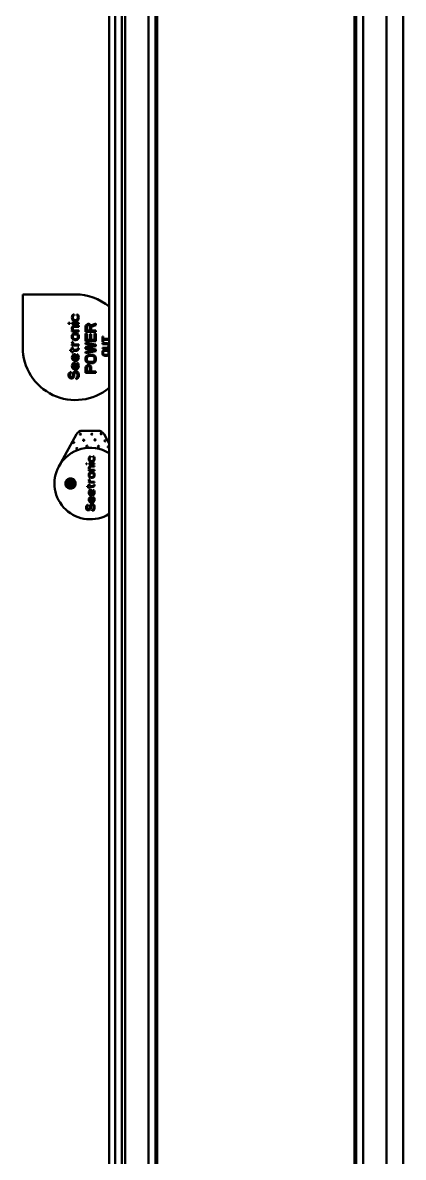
# Model space of a CAD drawing. Header units: millimetres. Extents: x 0 to 3000, y 0 to 3000.
# Drawn here: x 1480.2 to 1592, y 2334 to 2667 of the extents above; entities that cross this region are included whole.
import ezdxf

# ---------------------------------------------------------------- set-up
doc = ezdxf.new("R2010")
doc.units = ezdxf.units.MM
doc.layers.add('Visible (ANSI)', color=7, linetype='Continuous', lineweight=50)

msp = doc.modelspace()

# ---------------------------------------------------------------- linework, layer by layer
at = {"layer": 'Visible (ANSI)'}
for p, q in [((1505.5945, 2800.7206), (1505.5945, 1802.7206)), ((1507.4117, 1802.7206), (1507.4117, 2800.7206)), ((1509.362, 2800.7206), (1509.362, 1802.7206)), ((1510.3747, 2801.7206), (1510.3747, 1801.7206)), ((1517.1714, 2801.7206), (1517.1714, 1801.7206)), ((1519.2168, 1802.2206), (1519.2168, 2801.2206)), ((1519.7168, 1802.2206), (1519.7168, 2801.2206)), ((1577.7168, 2801.2206), (1577.7168, 1802.2206)), ((1578.2168, 2801.2206), (1578.2168, 1802.2206)), ((1580.2621, 1801.7206), (1580.2621, 2801.7206)), ((1587.0588, 1801.7206), (1587.0588, 2801.7206)), ((1592.0391, 2800.7206), (1592.0391, 1802.7206)), ((1480.2168, 2587.2206), (1495.7168, 2587.2206)), ((1480.2168, 2571.7206), (1480.2168, 2587.2206)), ((1494.6742, 2580.4473), (1494.738, 2580.8848)), ((1494.738, 2580.8848), (1494.8657, 2581.1348)), ((1494.8657, 2581.1348), (1495.0572, 2581.3223)), ((1495.121, 2581.0098), (1494.9934, 2580.8223)), ((1495.0572, 2581.3223), (1495.3125, 2581.3848)), ((1495.3125, 2581.0723), (1495.121, 2581.0098)), ((1495.3125, 2581.3848), (1495.3125, 2581.0723)), ((1496.0785, 2581.0723), (1496.0785, 2581.3848)), ((1496.0785, 2581.3848), (1496.3338, 2581.3223)), ((1496.27, 2581.0098), (1496.0785, 2581.0723)), ((1496.3976, 2580.8223), (1496.27, 2581.0098)), ((1496.3338, 2581.3223), (1496.5253, 2581.1348)), ((1496.5253, 2581.1348), (1496.6529, 2580.8848)), ((1496.6529, 2580.8848), (1496.7168, 2580.4473)), ((1493.7168, 2578.8848), (1494.0359, 2578.8848)), ((1493.7168, 2578.5723), (1493.7168, 2578.8848)), ((1494.0359, 2578.5723), (1493.7168, 2578.5723)), ((1494.0359, 2578.8848), (1494.0359, 2578.5723)), ((1494.738, 2580.0723), (1494.6742, 2580.4473)), ((1494.6742, 2578.8848), (1496.7168, 2578.8848)), ((1494.6742, 2578.5723), (1494.6742, 2578.8848)), ((1496.7168, 2578.5723), (1494.6742, 2578.5723)), ((1494.6742, 2577.4473), (1494.738, 2577.6348)), ((1494.8019, 2579.8848), (1494.738, 2580.0723)), ((1494.738, 2577.6348), (1494.8657, 2577.8223)), ((1494.9295, 2579.6973), (1494.8019, 2579.8848)), ((1494.8657, 2577.8223), (1494.9934, 2577.9473)), ((1494.9934, 2580.8223), (1494.9295, 2580.3848)), ((1494.9295, 2580.3848), (1494.9934, 2580.1348)), ((1495.0572, 2579.5723), (1494.9295, 2579.6973)), ((1494.9934, 2580.1348), (1495.0572, 2580.0098)), ((1494.9934, 2577.9473), (1495.1849, 2578.0098)), ((1495.0572, 2577.5723), (1494.9934, 2577.4473)), ((1495.0572, 2580.0098), (1495.2487, 2579.8223)), ((1495.3125, 2579.4473), (1495.0572, 2579.5723)), ((1495.1849, 2577.6973), (1495.0572, 2577.5723)), ((1495.1849, 2578.0098), (1495.504, 2578.0723)), ((1495.504, 2577.7598), (1495.1849, 2577.6973)), ((1495.2487, 2579.8223), (1495.3763, 2579.7598)), ((1495.6955, 2579.3848), (1495.3125, 2579.4473)), ((1495.3763, 2579.7598), (1495.6317, 2579.6973)), ((1495.504, 2578.0723), (1496.7168, 2578.0723)), ((1496.7168, 2577.7598), (1495.504, 2577.7598)), ((1495.6317, 2579.6973), (1495.8231, 2579.6973)), ((1496.0785, 2579.4473), (1495.6955, 2579.3848)), ((1495.8231, 2579.6973), (1496.1423, 2579.8223)), ((1496.3338, 2579.5723), (1496.0785, 2579.4473)), ((1496.1423, 2579.8223), (1496.3338, 2580.0098)), ((1496.3338, 2580.0098), (1496.4614, 2580.3848)), ((1496.4614, 2579.6973), (1496.3338, 2579.5723)), ((1496.4614, 2580.3848), (1496.3976, 2580.8223)), ((1496.5891, 2579.8848), (1496.4614, 2579.6973)), ((1496.6529, 2580.0723), (1496.5891, 2579.8848)), ((1496.7168, 2580.4473), (1496.6529, 2580.0723)), ((1496.7168, 2578.8848), (1496.7168, 2578.5723)), ((1496.7168, 2578.0723), (1496.7168, 2577.7598)), ((1498.7168, 2577.7831), (1498.7806, 2578.0956)), ((1498.7168, 2576.2831), (1498.7168, 2577.7831)), ((1498.7806, 2578.0956), (1498.9721, 2578.3456)), ((1498.9721, 2578.3456), (1499.2274, 2578.5331)), ((1499.0997, 2578.0331), (1499.0359, 2577.8456)), ((1499.0359, 2577.8456), (1499.0359, 2576.6581)), ((1499.2274, 2578.1581), (1499.0997, 2578.0331)), ((1499.2274, 2578.5331), (1499.4189, 2578.5956)), ((1499.4189, 2578.2206), (1499.2274, 2578.1581)), ((1499.4189, 2578.5956), (1499.6742, 2578.5956)), ((1499.6104, 2578.2206), (1499.4189, 2578.2206)), ((1499.8019, 2578.1581), (1499.6104, 2578.2206)), ((1499.6742, 2578.5956), (1499.8657, 2578.5331)), ((1499.9295, 2578.0331), (1499.8019, 2578.1581)), ((1499.8657, 2578.5331), (1500.121, 2578.3456)), ((1499.9934, 2577.8456), (1499.9295, 2578.0331)), ((1499.9934, 2576.6581), (1499.9934, 2577.8456)), ((1500.121, 2578.3456), (1500.2487, 2578.0956)), ((1500.2487, 2578.0956), (1501.7168, 2578.6581)), ((1501.7168, 2578.2206), (1500.3763, 2577.7206)), ((1500.3763, 2577.7206), (1500.3763, 2576.6581)), ((1501.7168, 2578.6581), (1501.7168, 2578.2206)), ((1494.6742, 2577.1973), (1494.6742, 2577.4473)), ((1494.738, 2576.9473), (1494.6742, 2577.1973)), ((1494.6742, 2576.3223), (1494.6742, 2576.6348)), ((1494.6742, 2576.6348), (1494.9934, 2576.6348)), ((1496.7168, 2576.3223), (1494.6742, 2576.3223)), ((1494.6742, 2575.0723), (1494.738, 2575.3223)), ((1494.6742, 2574.5723), (1494.6742, 2575.0723)), ((1494.738, 2574.3223), (1494.6742, 2574.5723)), ((1494.8657, 2576.7598), (1494.738, 2576.9473)), ((1494.738, 2575.3223), (1494.8019, 2575.4473)), ((1494.8019, 2574.1973), (1494.738, 2574.3223)), ((1494.8019, 2575.4473), (1494.9295, 2575.5723)), ((1494.9934, 2576.6348), (1494.8657, 2576.7598)), ((1494.9934, 2577.4473), (1494.9295, 2577.1973)), ((1494.9295, 2577.1973), (1494.9934, 2576.9473)), ((1494.9295, 2575.5723), (1495.121, 2575.6973)), ((1494.9934, 2575.1973), (1494.9295, 2574.9473)), ((1494.9295, 2574.9473), (1494.9295, 2574.6973)), ((1494.9295, 2574.6973), (1494.9934, 2574.4473)), ((1494.9934, 2576.9473), (1495.121, 2576.7598)), ((1495.121, 2575.3223), (1494.9934, 2575.1973)), ((1494.9934, 2574.4473), (1495.121, 2574.3223)), ((1495.121, 2576.7598), (1495.2487, 2576.6348)), ((1495.121, 2575.6973), (1495.3125, 2575.7598)), ((1495.3125, 2575.4473), (1495.121, 2575.3223)), ((1495.121, 2574.3223), (1495.3125, 2574.1973)), ((1495.2487, 2576.6348), (1496.7168, 2576.6348)), ((1495.3125, 2575.7598), (1495.5678, 2575.8223)), ((1495.5678, 2575.5098), (1495.3125, 2575.4473)), ((1495.5678, 2575.8223), (1495.8231, 2575.8223)), ((1495.8231, 2575.5098), (1495.5678, 2575.5098)), ((1495.8231, 2575.8223), (1496.27, 2575.6973)), ((1496.0785, 2575.4473), (1495.8231, 2575.5098)), ((1496.27, 2575.3223), (1496.0785, 2575.4473)), ((1496.0785, 2574.1973), (1496.27, 2574.3223)), ((1496.27, 2575.6973), (1496.4614, 2575.5723)), ((1496.3976, 2575.1973), (1496.27, 2575.3223)), ((1496.27, 2574.3223), (1496.3976, 2574.4473)), ((1496.4614, 2574.9473), (1496.3976, 2575.1973)), ((1496.3976, 2574.4473), (1496.4614, 2574.6973)), ((1496.4614, 2575.5723), (1496.5891, 2575.4473)), ((1496.4614, 2574.6973), (1496.4614, 2574.9473)), ((1496.5891, 2575.4473), (1496.6529, 2575.3223)), ((1496.6529, 2574.3223), (1496.5891, 2574.1973)), ((1496.6529, 2575.3223), (1496.7168, 2575.0723)), ((1496.7168, 2574.5723), (1496.6529, 2574.3223)), ((1496.7168, 2576.6348), (1496.7168, 2576.3223)), ((1496.7168, 2575.0723), (1496.7168, 2574.5723)), ((1501.7168, 2576.2831), (1498.7168, 2576.2831)), ((1498.7168, 2573.5331), (1498.7168, 2575.7831)), ((1498.7168, 2575.7831), (1499.0997, 2575.7831)), ((1499.0359, 2576.6581), (1499.9934, 2576.6581)), ((1499.0997, 2575.7831), (1499.0997, 2573.9081)), ((1499.9295, 2573.9081), (1499.9295, 2575.5331)), ((1499.9295, 2575.5331), (1500.3125, 2575.5331)), ((1500.3125, 2575.5331), (1500.3125, 2573.9081)), ((1500.3763, 2576.6581), (1501.7168, 2576.6581)), ((1501.3338, 2573.9081), (1501.3338, 2575.7831)), ((1501.3338, 2575.7831), (1501.7168, 2575.7831)), ((1501.7168, 2576.6581), (1501.7168, 2576.2831)), ((1501.7168, 2575.7831), (1501.7168, 2573.5331)), ((1503.6268, 2573.2264), (1503.6268, 2574.881)), ((1503.6268, 2574.881), (1503.8491, 2574.881)), ((1503.8491, 2574.881), (1503.8491, 2574.1843)), ((1494.1636, 2570.6973), (1494.1636, 2571.0098)), ((1494.1636, 2571.0098), (1494.6742, 2571.0098)), ((1494.738, 2573.0098), (1494.6742, 2573.3223)), ((1494.6742, 2573.3223), (1494.9934, 2573.3223)), ((1494.6742, 2572.1973), (1494.6742, 2572.5098)), ((1494.6742, 2572.5098), (1495.0572, 2572.5098)), ((1496.7168, 2572.1973), (1494.6742, 2572.1973)), ((1494.6742, 2571.0098), (1494.6742, 2571.6973)), ((1494.6742, 2571.6973), (1494.9295, 2571.6973)), ((1494.8019, 2572.8223), (1494.738, 2573.0098)), ((1494.9295, 2574.0723), (1494.8019, 2574.1973)), ((1494.9295, 2572.6348), (1494.8019, 2572.8223)), ((1495.121, 2573.9473), (1494.9295, 2574.0723)), ((1495.0572, 2572.5098), (1494.9295, 2572.6348)), ((1494.9295, 2571.6973), (1494.9295, 2571.0098)), ((1494.9295, 2571.0098), (1496.0785, 2571.0098)), ((1494.9934, 2573.3223), (1495.0572, 2572.9473)), ((1495.0572, 2572.9473), (1495.1849, 2572.6973)), ((1495.3125, 2573.8848), (1495.121, 2573.9473)), ((1495.1849, 2572.6973), (1495.4402, 2572.5098)), ((1495.3125, 2574.1973), (1495.5678, 2574.1348)), ((1495.5678, 2573.8223), (1495.3125, 2573.8848)), ((1495.4402, 2572.5098), (1496.7168, 2572.5098)), ((1495.5678, 2574.1348), (1495.8231, 2574.1348)), ((1495.8231, 2573.8223), (1495.5678, 2573.8223)), ((1495.8231, 2574.1348), (1496.0785, 2574.1973)), ((1496.27, 2573.9473), (1495.8231, 2573.8223)), ((1496.0785, 2571.0098), (1496.27, 2571.0723)), ((1496.4614, 2574.0723), (1496.27, 2573.9473)), ((1496.27, 2571.0723), (1496.3976, 2571.2598)), ((1496.3976, 2571.2598), (1496.4614, 2571.5723)), ((1496.5891, 2574.1973), (1496.4614, 2574.0723)), ((1496.4614, 2571.5723), (1496.7168, 2571.5723)), ((1496.5891, 2571.0098), (1496.4614, 2570.8223)), ((1496.6529, 2571.1973), (1496.5891, 2571.0098)), ((1496.7168, 2571.5723), (1496.6529, 2571.1973)), ((1496.7168, 2572.5098), (1496.7168, 2572.1973)), ((1501.7168, 2573.5331), (1498.7168, 2573.5331)), ((1498.7168, 2572.6581), (1498.7168, 2573.0331)), ((1498.7168, 2573.0331), (1501.7168, 2572.5331)), ((1501.0146, 2572.2831), (1498.7168, 2572.6581)), ((1498.7168, 2571.7831), (1501.0146, 2572.2831)), ((1498.7168, 2571.2831), (1498.7168, 2571.7831)), ((1501.0146, 2570.7831), (1498.7168, 2571.2831)), ((1499.0997, 2573.9081), (1499.9295, 2573.9081)), ((1501.7168, 2572.0331), (1499.2912, 2571.5331)), ((1499.2912, 2571.5331), (1501.7168, 2571.0331)), ((1500.3125, 2573.9081), (1501.3338, 2573.9081)), ((1501.7168, 2572.5331), (1501.7168, 2572.0331)), ((1501.7168, 2571.0331), (1501.7168, 2570.5331)), ((1503.8491, 2573.2264), (1503.6268, 2573.2264)), ((1503.6268, 2572.8781), (1505.0053, 2572.8781)), ((1503.6268, 2572.6168), (1503.6268, 2572.8781)), ((1505.0053, 2572.6168), (1503.6268, 2572.6168)), ((1503.6268, 2571.3106), (1503.6268, 2571.5718)), ((1503.6268, 2571.5718), (1505.0053, 2571.5718)), ((1505.0053, 2571.3106), (1503.6268, 2571.3106)), ((1503.8491, 2574.1843), (1505.5945, 2574.1843)), ((1505.5945, 2573.9231), (1503.8491, 2573.9231)), ((1503.8491, 2573.9231), (1503.8491, 2573.2264)), ((1503.938, 2570.8316), (1504.1159, 2570.9187)), ((1504.1159, 2570.9187), (1504.3383, 2570.9622)), ((1504.3383, 2570.9622), (1505.0053, 2570.9622)), ((1505.0053, 2572.8781), (1505.2276, 2572.8345)), ((1505.1831, 2572.5733), (1505.0053, 2572.6168)), ((1505.0053, 2571.5718), (1505.1831, 2571.6153)), ((1505.2276, 2571.3541), (1505.0053, 2571.3106)), ((1505.0053, 2570.9622), (1505.2276, 2570.9187)), ((1505.3166, 2572.4862), (1505.1831, 2572.5733)), ((1505.1831, 2571.6153), (1505.3166, 2571.7024)), ((1505.2276, 2572.8345), (1505.4055, 2572.7474)), ((1505.4055, 2571.4412), (1505.2276, 2571.3541)), ((1505.2276, 2570.9187), (1505.4055, 2570.8316)), ((1505.4055, 2572.3556), (1505.3166, 2572.4862)), ((1505.3166, 2571.7024), (1505.4055, 2571.8331)), ((1505.4055, 2572.7474), (1505.5834, 2572.5733)), ((1505.45, 2572.1814), (1505.4055, 2572.3556)), ((1505.4055, 2571.8331), (1505.45, 2572.0072)), ((1505.5834, 2571.6153), (1505.4055, 2571.4412)), ((1505.45, 2572.0072), (1505.45, 2572.1814)), ((1505.5834, 2572.5733), (1505.5945, 2572.5515)), ((1505.5945, 2571.6371), (1505.5834, 2571.6153)), ((1494.6742, 2570.6973), (1494.1636, 2570.6973)), ((1494.6742, 2570.1973), (1494.6742, 2570.6973)), ((1494.9295, 2570.1973), (1494.6742, 2570.1973)), ((1494.6742, 2568.7598), (1494.738, 2569.1348)), ((1494.738, 2568.3848), (1494.6742, 2568.7598)), ((1494.738, 2569.1348), (1494.9295, 2569.4473)), ((1494.8019, 2568.1973), (1494.738, 2568.3848)), ((1494.9295, 2568.0098), (1494.8019, 2568.1973)), ((1496.2061, 2570.6973), (1494.9295, 2570.6973)), ((1494.9295, 2570.6973), (1494.9295, 2570.1973)), ((1494.9295, 2569.4473), (1495.1849, 2569.6348)), ((1494.9934, 2569.0723), (1494.9295, 2568.6973)), ((1494.9295, 2568.6973), (1494.9934, 2568.4473)), ((1495.0572, 2567.8848), (1494.9295, 2568.0098)), ((1495.121, 2569.2598), (1494.9934, 2569.0723)), ((1494.9934, 2568.4473), (1495.0572, 2568.3223)), ((1495.0572, 2568.3223), (1495.2487, 2568.1348)), ((1495.3125, 2567.7598), (1495.0572, 2567.8848)), ((1495.3125, 2569.3848), (1495.121, 2569.2598)), ((1495.1849, 2569.6348), (1495.4402, 2569.6973)), ((1495.2487, 2568.1348), (1495.3763, 2568.0723)), ((1495.4402, 2569.3848), (1495.3125, 2569.3848)), ((1495.6955, 2567.6973), (1495.3125, 2567.7598)), ((1495.3763, 2568.0723), (1495.4402, 2568.0723)), ((1495.4402, 2569.6973), (1495.6955, 2569.6973)), ((1495.4402, 2568.0723), (1495.4402, 2569.3848)), ((1495.6955, 2569.6973), (1495.6955, 2568.0098)), ((1495.6955, 2568.0098), (1495.8231, 2568.0098)), ((1496.0785, 2567.7598), (1495.6955, 2567.6973)), ((1495.8231, 2568.0098), (1496.0146, 2568.0723)), ((1496.0146, 2568.0723), (1496.1423, 2568.1348)), ((1496.0785, 2569.3848), (1496.0785, 2569.6973)), ((1496.0785, 2569.6973), (1496.3338, 2569.6348)), ((1496.27, 2569.3223), (1496.0785, 2569.3848)), ((1496.3338, 2567.8848), (1496.0785, 2567.7598)), ((1496.1423, 2568.1348), (1496.3338, 2568.3223)), ((1496.4614, 2570.8223), (1496.2061, 2570.6973)), ((1496.3976, 2569.1348), (1496.27, 2569.3223)), ((1496.3338, 2569.6348), (1496.5253, 2569.4473)), ((1496.3338, 2568.3223), (1496.3976, 2568.4473)), ((1496.4614, 2568.0098), (1496.3338, 2567.8848)), ((1496.4614, 2568.6973), (1496.3976, 2569.1348)), ((1496.3976, 2568.4473), (1496.4614, 2568.6973)), ((1496.5891, 2568.1973), (1496.4614, 2568.0098)), ((1496.5253, 2569.4473), (1496.6529, 2569.1973)), ((1496.6529, 2568.3848), (1496.5891, 2568.1973)), ((1496.6529, 2569.1973), (1496.7168, 2568.7598)), ((1496.7168, 2568.7598), (1496.6529, 2568.3848)), ((1498.7168, 2570.4081), (1501.0146, 2570.7831)), ((1501.7168, 2570.5331), (1498.7168, 2570.0331)), ((1498.7168, 2570.0331), (1498.7168, 2570.4081)), ((1498.7168, 2568.5331), (1498.7806, 2568.8456)), ((1498.7168, 2568.0331), (1498.7168, 2568.5331)), ((1498.7806, 2567.7206), (1498.7168, 2568.0331)), ((1498.7806, 2568.8456), (1498.9083, 2569.0956)), ((1498.9083, 2567.4706), (1498.7806, 2567.7206)), ((1498.9083, 2569.0956), (1499.1636, 2569.3456)), ((1499.1636, 2568.7831), (1499.0997, 2568.5331)), ((1499.0997, 2568.5331), (1499.0997, 2568.0331)), ((1499.0997, 2568.0331), (1499.1636, 2567.7831)), ((1499.1636, 2569.3456), (1499.4189, 2569.4706)), ((1499.2912, 2568.9706), (1499.1636, 2568.7831)), ((1499.1636, 2567.7831), (1499.2912, 2567.5956)), ((1499.4827, 2569.0956), (1499.2912, 2568.9706)), ((1499.2912, 2567.5956), (1499.4827, 2567.4706)), ((1499.4189, 2569.4706), (1499.738, 2569.5331)), ((1499.738, 2569.1581), (1499.4827, 2569.0956)), ((1499.738, 2569.5331), (1500.6955, 2569.5331)), ((1500.6955, 2569.1581), (1499.738, 2569.1581)), ((1500.6955, 2569.5331), (1501.0146, 2569.4706)), ((1500.9508, 2569.0956), (1500.6955, 2569.1581)), ((1501.1423, 2568.9706), (1500.9508, 2569.0956)), ((1500.9508, 2567.4706), (1501.1423, 2567.5956)), ((1501.0146, 2569.4706), (1501.27, 2569.3456)), ((1501.27, 2568.7831), (1501.1423, 2568.9706)), ((1501.1423, 2567.5956), (1501.27, 2567.7831)), ((1501.27, 2569.3456), (1501.5253, 2569.0956)), ((1501.3338, 2568.5331), (1501.27, 2568.7831)), ((1501.27, 2567.7831), (1501.3338, 2568.0331)), ((1501.3338, 2568.0331), (1501.3338, 2568.5331)), ((1501.5253, 2569.0956), (1501.6529, 2568.8456)), ((1501.6529, 2567.7206), (1501.5253, 2567.4706)), ((1501.6529, 2568.8456), (1501.7168, 2568.5331)), ((1501.7168, 2568.0331), (1501.6529, 2567.7206)), ((1501.7168, 2568.5331), (1501.7168, 2568.0331)), ((1503.6268, 2570.2656), (1503.6712, 2570.4833)), ((1503.6268, 2569.9172), (1503.6268, 2570.2656)), ((1503.6712, 2569.6995), (1503.6268, 2569.9172)), ((1503.6712, 2570.4833), (1503.7602, 2570.6574)), ((1503.7602, 2569.5253), (1503.6712, 2569.6995)), ((1503.7602, 2570.6574), (1503.938, 2570.8316)), ((1503.938, 2569.3512), (1503.7602, 2569.5253)), ((1503.938, 2570.4397), (1503.8936, 2570.2656)), ((1503.8936, 2570.2656), (1503.8936, 2569.9172)), ((1503.8936, 2569.9172), (1503.938, 2569.7431)), ((1504.027, 2570.5703), (1503.938, 2570.4397)), ((1503.938, 2569.7431), (1504.027, 2569.6124)), ((1504.1159, 2569.2641), (1503.938, 2569.3512)), ((1504.1604, 2570.6574), (1504.027, 2570.5703)), ((1504.027, 2569.6124), (1504.1604, 2569.5253)), ((1504.3383, 2569.2206), (1504.1159, 2569.2641)), ((1504.3383, 2570.701), (1504.1604, 2570.6574)), ((1504.1604, 2569.5253), (1504.3383, 2569.4818)), ((1505.0053, 2570.701), (1504.3383, 2570.701)), ((1504.3383, 2569.4818), (1505.0053, 2569.4818)), ((1505.0053, 2569.2206), (1504.3383, 2569.2206)), ((1505.1831, 2570.6574), (1505.0053, 2570.701)), ((1505.0053, 2569.4818), (1505.1831, 2569.5253)), ((1505.2276, 2569.2641), (1505.0053, 2569.2206)), ((1505.3166, 2570.5703), (1505.1831, 2570.6574)), ((1505.1831, 2569.5253), (1505.3166, 2569.6124)), ((1505.4055, 2569.3512), (1505.2276, 2569.2641)), ((1505.4055, 2570.4397), (1505.3166, 2570.5703)), ((1505.3166, 2569.6124), (1505.4055, 2569.7431)), ((1505.4055, 2570.8316), (1505.5834, 2570.6574)), ((1505.45, 2570.2656), (1505.4055, 2570.4397)), ((1505.4055, 2569.7431), (1505.45, 2569.9172)), ((1505.5834, 2569.5253), (1505.4055, 2569.3512)), ((1505.45, 2569.9172), (1505.45, 2570.2656)), ((1505.5834, 2570.6574), (1505.5945, 2570.6357)), ((1505.5945, 2569.5471), (1505.5834, 2569.5253)), ((1493.7806, 2564.0098), (1493.9721, 2564.2598)), ((1493.9721, 2564.2598), (1494.2274, 2564.4473)), ((1494.2274, 2564.4473), (1494.4189, 2564.5098)), ((1494.4189, 2564.5098), (1494.4189, 2564.1348)), ((1494.6742, 2566.2598), (1494.738, 2566.6348)), ((1494.738, 2565.8848), (1494.6742, 2566.2598)), ((1494.738, 2566.6348), (1494.9295, 2566.9473)), ((1494.8019, 2565.6973), (1494.738, 2565.8848)), ((1494.9295, 2565.5098), (1494.8019, 2565.6973)), ((1494.9295, 2566.9473), (1495.1849, 2567.1348)), ((1494.9934, 2566.5723), (1494.9295, 2566.1973)), ((1494.9295, 2566.1973), (1494.9934, 2565.9473)), ((1495.0572, 2565.3848), (1494.9295, 2565.5098)), ((1495.121, 2566.7598), (1494.9934, 2566.5723)), ((1494.9934, 2565.9473), (1495.0572, 2565.8223)), ((1495.0572, 2565.8223), (1495.2487, 2565.6348)), ((1495.3125, 2565.2598), (1495.0572, 2565.3848)), ((1495.0572, 2564.0723), (1495.1849, 2564.3223)), ((1495.3125, 2566.8848), (1495.121, 2566.7598)), ((1495.1849, 2567.1348), (1495.4402, 2567.1973)), ((1495.1849, 2564.3223), (1495.4402, 2564.5723)), ((1495.2487, 2565.6348), (1495.3763, 2565.5723)), ((1495.4402, 2566.8848), (1495.3125, 2566.8848)), ((1495.6955, 2565.1973), (1495.3125, 2565.2598)), ((1495.3763, 2565.5723), (1495.4402, 2565.5723)), ((1495.4402, 2567.1973), (1495.6955, 2567.1973)), ((1495.4402, 2565.5723), (1495.4402, 2566.8848)), ((1495.4402, 2564.5723), (1495.6955, 2564.6973)), ((1495.7593, 2564.3223), (1495.5678, 2564.1973)), ((1495.6955, 2567.1973), (1495.6955, 2565.5098)), ((1495.6955, 2565.5098), (1495.8231, 2565.5098)), ((1496.0785, 2565.2598), (1495.6955, 2565.1973)), ((1495.6955, 2564.6973), (1496.0146, 2564.6973)), ((1495.9508, 2564.3223), (1495.7593, 2564.3223)), ((1495.8231, 2565.5098), (1496.0146, 2565.5723)), ((1496.1423, 2564.1973), (1495.9508, 2564.3223)), ((1496.0146, 2565.5723), (1496.1423, 2565.6348)), ((1496.0146, 2564.6973), (1496.27, 2564.5723)), ((1496.0785, 2566.8848), (1496.0785, 2567.1973)), ((1496.0785, 2567.1973), (1496.3338, 2567.1348)), ((1496.27, 2566.8223), (1496.0785, 2566.8848)), ((1496.3338, 2565.3848), (1496.0785, 2565.2598)), ((1496.1423, 2565.6348), (1496.3338, 2565.8223)), ((1496.3976, 2566.6348), (1496.27, 2566.8223)), ((1496.27, 2564.5723), (1496.5253, 2564.3223)), ((1496.3338, 2567.1348), (1496.5253, 2566.9473)), ((1496.3338, 2565.8223), (1496.3976, 2565.9473)), ((1496.4614, 2565.5098), (1496.3338, 2565.3848)), ((1496.4614, 2566.1973), (1496.3976, 2566.6348)), ((1496.3976, 2565.9473), (1496.4614, 2566.1973)), ((1496.5891, 2565.6973), (1496.4614, 2565.5098)), ((1496.5253, 2566.9473), (1496.6529, 2566.6973)), ((1496.5253, 2564.3223), (1496.6529, 2564.0723)), ((1496.6529, 2565.8848), (1496.5891, 2565.6973)), ((1496.6529, 2566.6973), (1496.7168, 2566.2598)), ((1496.7168, 2566.2598), (1496.6529, 2565.8848)), ((1498.7168, 2565.7206), (1498.7806, 2566.0331)), ((1498.7168, 2564.2206), (1498.7168, 2565.7206)), ((1498.7806, 2566.0331), (1498.9721, 2566.2831)), ((1499.1636, 2567.2206), (1498.9083, 2567.4706)), ((1498.9721, 2566.2831), (1499.2274, 2566.4706)), ((1499.0997, 2565.9706), (1499.0359, 2565.7831)), ((1499.0359, 2565.7831), (1499.0359, 2564.5956)), ((1499.0359, 2564.5956), (1499.9934, 2564.5956)), ((1499.2274, 2566.0956), (1499.0997, 2565.9706)), ((1499.4189, 2567.0956), (1499.1636, 2567.2206)), ((1499.2274, 2566.4706), (1499.4189, 2566.5331)), ((1499.4189, 2566.1581), (1499.2274, 2566.0956)), ((1499.738, 2567.0331), (1499.4189, 2567.0956)), ((1499.4189, 2566.5331), (1499.6742, 2566.5331)), ((1499.6104, 2566.1581), (1499.4189, 2566.1581)), ((1499.4827, 2567.4706), (1499.738, 2567.4081)), ((1499.8019, 2566.0956), (1499.6104, 2566.1581)), ((1499.6742, 2566.5331), (1499.8657, 2566.4706)), ((1499.738, 2567.4081), (1500.6955, 2567.4081)), ((1500.6955, 2567.0331), (1499.738, 2567.0331)), ((1499.9295, 2565.9706), (1499.8019, 2566.0956)), ((1499.8657, 2566.4706), (1500.121, 2566.2831)), ((1499.9934, 2565.7831), (1499.9295, 2565.9706)), ((1499.9934, 2564.5956), (1499.9934, 2565.7831)), ((1500.121, 2566.2831), (1500.3125, 2566.0331)), ((1500.3125, 2566.0331), (1500.3763, 2565.7206)), ((1500.3763, 2565.7206), (1500.3763, 2564.5956)), ((1500.3763, 2564.5956), (1501.7168, 2564.5956)), ((1500.6955, 2567.4081), (1500.9508, 2567.4706)), ((1501.0146, 2567.0956), (1500.6955, 2567.0331)), ((1501.27, 2567.2206), (1501.0146, 2567.0956)), ((1501.5253, 2567.4706), (1501.27, 2567.2206)), ((1501.7168, 2564.5956), (1501.7168, 2564.2206)), ((1493.7168, 2563.6973), (1493.7806, 2564.0098)), ((1493.7168, 2563.3848), (1493.7168, 2563.6973)), ((1493.7806, 2563.1348), (1493.7168, 2563.3848)), ((1493.9083, 2562.8848), (1493.7806, 2563.1348)), ((1494.1636, 2562.6348), (1493.9083, 2562.8848)), ((1494.1636, 2563.9473), (1494.0997, 2563.7598)), ((1494.0997, 2563.7598), (1494.0997, 2563.3848)), ((1494.0997, 2563.3848), (1494.1636, 2563.1973)), ((1494.2912, 2564.0723), (1494.1636, 2563.9473)), ((1494.1636, 2563.1973), (1494.2912, 2563.0098)), ((1494.4189, 2562.5723), (1494.1636, 2562.6348)), ((1494.4189, 2564.1348), (1494.2912, 2564.0723)), ((1494.2912, 2563.0098), (1494.4827, 2562.9473)), ((1494.6742, 2562.5723), (1494.4189, 2562.5723)), ((1494.4827, 2562.9473), (1494.6104, 2562.9473)), ((1494.6104, 2562.9473), (1494.8019, 2563.0098)), ((1494.9295, 2562.6348), (1494.6742, 2562.5723)), ((1494.8019, 2563.0098), (1494.9295, 2563.1973)), ((1494.9295, 2563.1973), (1494.9934, 2563.3848)), ((1495.1849, 2562.8848), (1494.9295, 2562.6348)), ((1494.9934, 2563.7598), (1495.0572, 2564.0723)), ((1494.9934, 2563.3848), (1494.9934, 2563.7598)), ((1495.3125, 2563.1348), (1495.1849, 2562.8848)), ((1495.3763, 2563.3848), (1495.3125, 2563.1348)), ((1495.4402, 2564.0098), (1495.3763, 2563.7598)), ((1495.3763, 2563.7598), (1495.3763, 2563.3848)), ((1495.5678, 2564.1973), (1495.4402, 2564.0098)), ((1495.887, 2562.7598), (1496.0785, 2562.8223)), ((1495.887, 2562.3848), (1495.887, 2562.7598)), ((1496.1423, 2562.4473), (1495.887, 2562.3848)), ((1496.0785, 2562.8223), (1496.27, 2563.0098)), ((1496.27, 2564.0098), (1496.1423, 2564.1973)), ((1496.4614, 2562.6348), (1496.1423, 2562.4473)), ((1496.3338, 2563.7598), (1496.27, 2564.0098)), ((1496.27, 2563.0098), (1496.3338, 2563.2598)), ((1496.3338, 2563.2598), (1496.3338, 2563.7598)), ((1496.6529, 2562.9473), (1496.4614, 2562.6348)), ((1496.6529, 2564.0723), (1496.7168, 2563.7598)), ((1496.7168, 2563.2598), (1496.6529, 2562.9473)), ((1496.7168, 2563.7598), (1496.7168, 2563.2598)), ((1501.7168, 2564.2206), (1498.7168, 2564.2206)), ((1490.8474, 2536.7545), (1495.9933, 2546.179)), ((1497.7487, 2547.2206), (1502.3753, 2547.2206)), ((1504.1307, 2546.179), (1505.5945, 2543.4982)), ((1498.8308, 2537.6239), (1499.1, 2537.6239)), ((1498.8308, 2537.3603), (1498.8308, 2537.6239)), ((1499.1, 2537.6239), (1499.1, 2537.3603)), ((1499.6383, 2538.9416), (1499.6921, 2539.3106)), ((1499.6921, 2538.6253), (1499.6383, 2538.9416)), ((1499.6383, 2537.6239), (1501.3608, 2537.6239)), ((1499.6383, 2537.3603), (1499.6383, 2537.6239)), ((1499.6921, 2539.3106), (1499.7998, 2539.5214)), ((1499.7459, 2538.4672), (1499.6921, 2538.6253)), ((1499.8536, 2538.3091), (1499.7459, 2538.4672)), ((1499.9612, 2539.6795), (1499.7998, 2539.5214)), ((1499.9074, 2539.2578), (1499.8536, 2538.8889)), ((1499.8536, 2538.8889), (1499.9074, 2538.6781)), ((1499.9612, 2538.2037), (1499.8536, 2538.3091)), ((1500.0151, 2539.416), (1499.9074, 2539.2578)), ((1499.9074, 2538.6781), (1499.9612, 2538.5726)), ((1499.9612, 2539.6795), (1500.1766, 2539.7322)), ((1500.1227, 2538.4145), (1499.9612, 2538.5726)), ((1500.1766, 2538.0983), (1499.9612, 2538.2037)), ((1500.1766, 2539.4687), (1500.0151, 2539.416)), ((1500.1227, 2538.4145), (1500.2304, 2538.3618)), ((1500.1766, 2539.7322), (1500.1766, 2539.4687)), ((1500.4995, 2538.0456), (1500.1766, 2538.0983)), ((1500.2304, 2538.3618), (1500.4457, 2538.3091)), ((1500.4457, 2538.3091), (1500.6072, 2538.3091)), ((1500.8225, 2538.0983), (1500.4995, 2538.0456)), ((1500.6072, 2538.3091), (1500.8764, 2538.4145)), ((1500.8225, 2539.4687), (1500.8225, 2539.7322)), ((1500.8225, 2539.7322), (1501.0378, 2539.6795)), ((1500.984, 2539.416), (1500.8225, 2539.4687)), ((1501.0378, 2538.2037), (1500.8225, 2538.0983)), ((1500.8764, 2538.4145), (1501.0378, 2538.5726)), ((1501.0917, 2539.2578), (1500.984, 2539.416)), ((1501.1993, 2539.5214), (1501.0378, 2539.6795)), ((1501.0378, 2538.5726), (1501.1455, 2538.8889)), ((1501.1455, 2538.3091), (1501.0378, 2538.2037)), ((1501.1455, 2538.8889), (1501.0917, 2539.2578)), ((1501.2532, 2538.4672), (1501.1455, 2538.3091)), ((1501.1993, 2539.5214), (1501.307, 2539.3106)), ((1501.307, 2538.6253), (1501.2532, 2538.4672)), ((1501.307, 2539.3106), (1501.3608, 2538.9416)), ((1501.3608, 2538.9416), (1501.307, 2538.6253)), ((1501.3608, 2537.6239), (1501.3608, 2537.3603)), ((1499.1, 2537.3603), (1498.8308, 2537.3603)), ((1501.3608, 2537.3603), (1499.6383, 2537.3603)), ((1499.6383, 2536.4116), (1499.6921, 2536.5697)), ((1499.6383, 2536.2008), (1499.6383, 2536.4116)), ((1499.6921, 2535.9899), (1499.6383, 2536.2008)), ((1499.6383, 2535.4628), (1499.6383, 2535.7264)), ((1499.6383, 2535.7264), (1499.9074, 2535.7264)), ((1501.3608, 2535.4628), (1499.6383, 2535.4628)), ((1499.6383, 2534.4087), (1499.6921, 2534.6195)), ((1499.6383, 2533.987), (1499.6383, 2534.4087)), ((1499.6921, 2536.5697), (1499.7998, 2536.7278)), ((1499.7998, 2535.8318), (1499.6921, 2535.9899)), ((1499.6921, 2534.6195), (1499.7459, 2534.7249)), ((1499.7459, 2534.7249), (1499.8536, 2534.8303)), ((1499.7998, 2536.7278), (1499.9074, 2536.8333)), ((1499.9074, 2535.7264), (1499.7998, 2535.8318)), ((1499.9074, 2536.4116), (1499.8536, 2536.2008)), ((1499.8536, 2536.2008), (1499.9074, 2535.9899)), ((1499.8536, 2534.8303), (1500.0151, 2534.9358)), ((1499.9074, 2534.5141), (1499.8536, 2534.3033)), ((1499.8536, 2534.3033), (1499.8536, 2534.0924)), ((1499.9074, 2536.8333), (1500.0689, 2536.886)), ((1499.9612, 2536.517), (1499.9074, 2536.4116)), ((1499.9074, 2535.9899), (1500.0151, 2535.8318)), ((1500.0151, 2534.6195), (1499.9074, 2534.5141)), ((1500.0689, 2536.6224), (1499.9612, 2536.517)), ((1500.0151, 2535.8318), (1500.1227, 2535.7264)), ((1500.0151, 2534.9358), (1500.1766, 2534.9885)), ((1500.1766, 2534.7249), (1500.0151, 2534.6195)), ((1500.0689, 2536.886), (1500.3381, 2536.9387)), ((1500.3381, 2536.6751), (1500.0689, 2536.6224)), ((1500.1227, 2535.7264), (1501.3608, 2535.7264)), ((1500.1766, 2534.9885), (1500.3919, 2535.0412)), ((1500.3919, 2534.7776), (1500.1766, 2534.7249)), ((1500.3381, 2536.9387), (1501.3608, 2536.9387)), ((1501.3608, 2536.6751), (1500.3381, 2536.6751)), ((1500.3919, 2535.0412), (1500.6072, 2535.0412)), ((1500.6072, 2534.7776), (1500.3919, 2534.7776)), ((1500.6072, 2535.0412), (1500.984, 2534.9358)), ((1500.8225, 2534.7249), (1500.6072, 2534.7776)), ((1500.984, 2534.6195), (1500.8225, 2534.7249)), ((1500.984, 2534.9358), (1501.1455, 2534.8303)), ((1501.0917, 2534.5141), (1500.984, 2534.6195)), ((1501.1455, 2534.3033), (1501.0917, 2534.5141)), ((1501.1455, 2534.8303), (1501.2532, 2534.7249)), ((1501.1455, 2534.0924), (1501.1455, 2534.3033)), ((1501.2532, 2534.7249), (1501.307, 2534.6195)), ((1501.307, 2534.6195), (1501.3608, 2534.4087)), ((1501.3608, 2536.9387), (1501.3608, 2536.6751)), ((1501.3608, 2535.7264), (1501.3608, 2535.4628)), ((1501.3608, 2534.4087), (1501.3608, 2533.987)), ((1493.6425, 2531.2706), (1493.6425, 2532.7419)), ((1493.9425, 2532.8743), (1493.9425, 2531.2706)), ((1494.1225, 2531.2706), (1493.9425, 2531.2706)), ((1494.1225, 2531.2706), (1494.1225, 2532.1706)), ((1494.4225, 2532.1706), (1494.6025, 2532.1706)), ((1494.4225, 2532.1706), (1494.4225, 2531.2706)), ((1494.6025, 2530.5668), (1494.6025, 2532.1706)), ((1494.9025, 2532.1706), (1494.9025, 2530.6992)), ((1499.2076, 2530.7191), (1499.2076, 2530.9826)), ((1499.2076, 2530.9826), (1499.6383, 2530.9826)), ((1499.6921, 2533.7762), (1499.6383, 2533.987)), ((1499.6921, 2532.6693), (1499.6383, 2532.9328)), ((1499.6383, 2532.9328), (1499.9074, 2532.9328)), ((1499.6383, 2531.9841), (1499.6383, 2532.2476)), ((1499.6383, 2532.2476), (1499.9612, 2532.2476)), ((1501.3608, 2531.9841), (1499.6383, 2531.9841)), ((1499.6383, 2530.9826), (1499.6383, 2531.5624)), ((1499.6383, 2531.5624), (1499.8536, 2531.5624)), ((1499.7459, 2533.6708), (1499.6921, 2533.7762)), ((1499.7459, 2532.5112), (1499.6921, 2532.6693)), ((1499.8536, 2533.5653), (1499.7459, 2533.6708)), ((1499.8536, 2532.3531), (1499.7459, 2532.5112)), ((1499.8536, 2534.0924), (1499.9074, 2533.8816)), ((1500.0151, 2533.4599), (1499.8536, 2533.5653)), ((1499.9612, 2532.2476), (1499.8536, 2532.3531)), ((1499.8536, 2531.5624), (1499.8536, 2530.9826)), ((1499.8536, 2530.9826), (1500.8225, 2530.9826)), ((1499.9074, 2533.8816), (1500.0151, 2533.7762)), ((1499.9074, 2532.9328), (1499.9612, 2532.6166)), ((1499.9612, 2532.6166), (1500.0689, 2532.4058)), ((1500.0151, 2533.7762), (1500.1766, 2533.6708)), ((1500.1766, 2533.4072), (1500.0151, 2533.4599)), ((1500.0689, 2532.4058), (1500.2842, 2532.2476)), ((1500.1766, 2533.6708), (1500.3919, 2533.6181)), ((1500.3919, 2533.3545), (1500.1766, 2533.4072)), ((1500.2842, 2532.2476), (1501.3608, 2532.2476)), ((1500.3919, 2533.6181), (1500.6072, 2533.6181)), ((1500.6072, 2533.3545), (1500.3919, 2533.3545)), ((1500.6072, 2533.6181), (1500.8225, 2533.6708)), ((1500.984, 2533.4599), (1500.6072, 2533.3545)), ((1500.8225, 2533.6708), (1500.984, 2533.7762)), ((1500.8225, 2530.9826), (1500.984, 2531.0353)), ((1500.984, 2533.7762), (1501.0917, 2533.8816)), ((1501.1455, 2533.5653), (1500.984, 2533.4599)), ((1500.984, 2531.0353), (1501.0917, 2531.1935)), ((1501.0917, 2533.8816), (1501.1455, 2534.0924)), ((1501.0917, 2531.1935), (1501.1455, 2531.457)), ((1501.2532, 2533.6708), (1501.1455, 2533.5653)), ((1501.1455, 2531.457), (1501.3608, 2531.457)), ((1501.2532, 2530.9826), (1501.1455, 2530.8245)), ((1501.307, 2533.7762), (1501.2532, 2533.6708)), ((1501.307, 2531.1408), (1501.2532, 2530.9826)), ((1501.3608, 2533.987), (1501.307, 2533.7762)), ((1501.3608, 2531.457), (1501.307, 2531.1408)), ((1501.3608, 2532.2476), (1501.3608, 2531.9841)), ((1499.6383, 2530.7191), (1499.2076, 2530.7191)), ((1499.6383, 2530.2974), (1499.6383, 2530.7191)), ((1499.8536, 2530.2974), (1499.6383, 2530.2974)), ((1499.6383, 2529.0851), (1499.6921, 2529.4014)), ((1499.6921, 2528.7689), (1499.6383, 2529.0851)), ((1499.6921, 2529.4014), (1499.8536, 2529.6649)), ((1499.7459, 2528.6108), (1499.6921, 2528.7689)), ((1499.8536, 2528.4526), (1499.7459, 2528.6108)), ((1500.9302, 2530.7191), (1499.8536, 2530.7191)), ((1499.8536, 2530.7191), (1499.8536, 2530.2974)), ((1499.8536, 2529.6649), (1500.0689, 2529.8231)), ((1499.9074, 2529.3487), (1499.8536, 2529.0324)), ((1499.8536, 2529.0324), (1499.9074, 2528.8216)), ((1499.9612, 2528.3472), (1499.8536, 2528.4526)), ((1499.8536, 2527.5566), (1500.0689, 2527.7147)), ((1500.0151, 2529.5068), (1499.9074, 2529.3487)), ((1499.9074, 2528.8216), (1499.9612, 2528.7162)), ((1499.9612, 2528.7162), (1500.1227, 2528.5581)), ((1500.1766, 2528.2418), (1499.9612, 2528.3472)), ((1500.1766, 2529.6122), (1500.0151, 2529.5068)), ((1500.0689, 2529.8231), (1500.2842, 2529.8758)), ((1500.0689, 2527.7147), (1500.2842, 2527.7674)), ((1500.1227, 2528.5581), (1500.2304, 2528.5053)), ((1500.2842, 2529.6122), (1500.1766, 2529.6122)), ((1500.4995, 2528.1891), (1500.1766, 2528.2418)), ((1500.2304, 2528.5053), (1500.2842, 2528.5053)), ((1500.2842, 2529.8758), (1500.4995, 2529.8758)), ((1500.2842, 2528.5053), (1500.2842, 2529.6122)), ((1500.2842, 2527.7674), (1500.4995, 2527.7674)), ((1500.4995, 2529.8758), (1500.4995, 2528.4526)), ((1500.4995, 2528.4526), (1500.6072, 2528.4526)), ((1500.8225, 2528.2418), (1500.4995, 2528.1891)), ((1500.4995, 2527.7674), (1500.4995, 2526.3443)), ((1500.6072, 2528.4526), (1500.7687, 2528.5053)), ((1500.7687, 2528.5053), (1500.8764, 2528.5581)), ((1500.8225, 2529.6122), (1500.8225, 2529.8758)), ((1500.8225, 2529.8758), (1501.0378, 2529.8231)), ((1500.984, 2529.5595), (1500.8225, 2529.6122)), ((1501.0378, 2528.3472), (1500.8225, 2528.2418)), ((1500.8225, 2527.5039), (1500.8225, 2527.7674)), ((1500.8225, 2527.7674), (1501.0378, 2527.7147)), ((1500.8764, 2528.5581), (1501.0378, 2528.7162)), ((1501.1455, 2530.8245), (1500.9302, 2530.7191)), ((1501.0917, 2529.4014), (1500.984, 2529.5595)), ((1501.0378, 2529.8231), (1501.1993, 2529.6649)), ((1501.0378, 2528.7162), (1501.0917, 2528.8216)), ((1501.1455, 2528.4526), (1501.0378, 2528.3472)), ((1501.0378, 2527.7147), (1501.1993, 2527.5566)), ((1501.1455, 2529.0324), (1501.0917, 2529.4014)), ((1501.0917, 2528.8216), (1501.1455, 2529.0324)), ((1501.2532, 2528.6108), (1501.1455, 2528.4526)), ((1501.1993, 2529.6649), (1501.307, 2529.4541)), ((1501.307, 2528.7689), (1501.2532, 2528.6108)), ((1501.307, 2529.4541), (1501.3608, 2529.0851)), ((1501.3608, 2529.0851), (1501.307, 2528.7689)), ((1498.8308, 2524.8158), (1498.8847, 2525.0793)), ((1498.8308, 2524.5522), (1498.8308, 2524.8158)), ((1498.8847, 2524.3414), (1498.8308, 2524.5522)), ((1498.8847, 2525.0793), (1499.0461, 2525.2901)), ((1498.8847, 2524.3414), (1498.9923, 2524.1306)), ((1499.0461, 2525.2901), (1499.2615, 2525.4483)), ((1499.2076, 2525.0266), (1499.1538, 2524.8685)), ((1499.1538, 2524.8685), (1499.1538, 2524.5522)), ((1499.1538, 2524.5522), (1499.2076, 2524.3941)), ((1499.3153, 2525.132), (1499.2076, 2525.0266)), ((1499.2076, 2524.3941), (1499.3153, 2524.236)), ((1499.2615, 2525.4483), (1499.4229, 2525.501)), ((1499.4229, 2525.1847), (1499.3153, 2525.132)), ((1499.4229, 2525.501), (1499.4229, 2525.1847)), ((1499.6383, 2526.9768), (1499.6921, 2527.2931)), ((1499.6921, 2526.6606), (1499.6383, 2526.9768)), ((1499.6921, 2527.2931), (1499.8536, 2527.5566)), ((1499.7459, 2526.5024), (1499.6921, 2526.6606)), ((1499.8536, 2526.3443), (1499.7459, 2526.5024)), ((1499.7459, 2524.236), (1499.8536, 2524.3941)), ((1499.9074, 2527.2403), (1499.8536, 2526.9241)), ((1499.8536, 2526.9241), (1499.9074, 2526.7133)), ((1499.9612, 2526.2389), (1499.8536, 2526.3443)), ((1499.8536, 2524.3941), (1499.9074, 2524.5522)), ((1500.0151, 2527.3985), (1499.9074, 2527.2403)), ((1499.9074, 2526.7133), (1499.9612, 2526.6078)), ((1499.9074, 2524.8685), (1499.9612, 2525.132)), ((1499.9074, 2524.5522), (1499.9074, 2524.8685)), ((1499.9612, 2526.6078), (1500.1227, 2526.4497)), ((1500.1766, 2526.1335), (1499.9612, 2526.2389)), ((1499.9612, 2525.132), (1500.0689, 2525.3428)), ((1500.1766, 2527.5039), (1500.0151, 2527.3985)), ((1500.0689, 2525.3428), (1500.2842, 2525.5537)), ((1500.1766, 2524.3414), (1500.0689, 2524.1306)), ((1500.1227, 2526.4497), (1500.2304, 2526.397)), ((1500.2842, 2527.5039), (1500.1766, 2527.5039)), ((1500.4995, 2526.0808), (1500.1766, 2526.1335)), ((1500.2304, 2524.5522), (1500.1766, 2524.3414)), ((1500.2304, 2526.397), (1500.2842, 2526.397)), ((1500.2842, 2525.0793), (1500.2304, 2524.8685)), ((1500.2304, 2524.8685), (1500.2304, 2524.5522)), ((1500.2842, 2526.397), (1500.2842, 2527.5039)), ((1500.2842, 2525.5537), (1500.4995, 2525.6591)), ((1500.3919, 2525.2374), (1500.2842, 2525.0793)), ((1500.5534, 2525.3428), (1500.3919, 2525.2374)), ((1500.4995, 2526.3443), (1500.6072, 2526.3443)), ((1500.8225, 2526.1335), (1500.4995, 2526.0808)), ((1500.4995, 2525.6591), (1500.7687, 2525.6591)), ((1500.7149, 2525.3428), (1500.5534, 2525.3428)), ((1500.6072, 2526.3443), (1500.7687, 2526.397)), ((1500.8764, 2525.2374), (1500.7149, 2525.3428)), ((1500.7687, 2526.397), (1500.8764, 2526.4497)), ((1500.7687, 2525.6591), (1500.984, 2525.5537)), ((1500.984, 2527.4512), (1500.8225, 2527.5039)), ((1501.0378, 2526.2389), (1500.8225, 2526.1335)), ((1500.8764, 2526.4497), (1501.0378, 2526.6078)), ((1500.8764, 2525.2374), (1500.984, 2525.0793)), ((1501.0917, 2527.2931), (1500.984, 2527.4512)), ((1500.984, 2525.5537), (1501.1993, 2525.3428)), ((1501.0378, 2524.8685), (1500.984, 2525.0793)), ((1500.984, 2524.236), (1501.0378, 2524.4468)), ((1501.0378, 2526.6078), (1501.0917, 2526.7133)), ((1501.1455, 2526.3443), (1501.0378, 2526.2389)), ((1501.0378, 2524.4468), (1501.0378, 2524.8685)), ((1501.1455, 2526.9241), (1501.0917, 2527.2931)), ((1501.0917, 2526.7133), (1501.1455, 2526.9241)), ((1501.2532, 2526.5024), (1501.1455, 2526.3443)), ((1501.1993, 2527.5566), (1501.307, 2527.3458)), ((1501.1993, 2525.3428), (1501.307, 2525.132)), ((1501.307, 2526.6606), (1501.2532, 2526.5024)), ((1501.307, 2527.3458), (1501.3608, 2526.9768)), ((1501.3608, 2526.9768), (1501.307, 2526.6606)), ((1501.307, 2525.132), (1501.3608, 2524.8685)), ((1501.3608, 2524.4468), (1501.307, 2524.1833)), ((1501.3608, 2524.8685), (1501.3608, 2524.4468)), ((1499.2076, 2523.9197), (1498.9923, 2524.1306)), ((1499.4229, 2523.867), (1499.2076, 2523.9197)), ((1499.3153, 2524.236), (1499.4768, 2524.1833)), ((1499.6383, 2523.867), (1499.4229, 2523.867)), ((1499.4768, 2524.1833), (1499.5844, 2524.1833)), ((1499.5844, 2524.1833), (1499.7459, 2524.236)), ((1499.8536, 2523.9197), (1499.6383, 2523.867)), ((1500.0689, 2524.1306), (1499.8536, 2523.9197)), ((1500.661, 2524.0251), (1500.8225, 2524.0778)), ((1500.661, 2523.7089), (1500.661, 2524.0251)), ((1500.8764, 2523.7616), (1500.661, 2523.7089)), ((1500.8225, 2524.0778), (1500.984, 2524.236)), ((1501.1455, 2523.9197), (1500.8764, 2523.7616)), ((1501.307, 2524.1833), (1501.1455, 2523.9197))]:
    msp.add_line(p, q, dxfattribs=at)
for centre in [(1497.158, 2546.2206), (1498.1408, 2544.4206), (1500.5528, 2546.2006), (1501.4646, 2544.5306), (1503.2732, 2546.3306), (1504.398, 2544.2706), (1495.1856, 2543.7606), (1496.1357, 2542.0206), (1499.0854, 2542.6906), (1502.5075, 2542.6206), (1505.3808, 2542.4706)]:
    msp.add_circle(centre, 0.18, dxfattribs=at)
for centre, radius, start, end in [((1495.7168, 2571.7206), 15.5, 50.411353, 90), ((1495.7168, 2571.7206), 15.5, 180, 309.588647), ((1497.7487, 2545.2206), 2, 90, 151.364769), ((1502.3753, 2545.2206), 2, 28.635231, 90), ((1500.0668, 2531.7206), 10.5, 58.234219, 151.364769), ((1500.0668, 2531.7206), 10.5, 151.364769, 301.765781)]:
    msp.add_arc(centre, radius, start, end, dxfattribs=at)
for points, knots in [([(1495.7725, 2531.7206), (1495.7725, 2531.9089), (1495.7349, 2532.1096), (1495.582, 2532.4789), (1495.4668, 2532.6473), (1495.2007, 2532.9139), (1495.0318, 2533.0296), (1494.6619, 2533.1829), (1494.4609, 2533.2206), (1494.0841, 2533.2206), (1493.8831, 2533.1829), (1493.5132, 2533.0296), (1493.3443, 2532.9139), (1493.0782, 2532.6473), (1492.963, 2532.4789), (1492.8101, 2532.1096), (1492.7725, 2531.9089), (1492.7725, 2531.7206), (1492.7725, 2531.5323), (1492.8101, 2531.3315), (1492.963, 2530.9622), (1493.0782, 2530.7938), (1493.3443, 2530.5272), (1493.5132, 2530.4115), (1493.8831, 2530.2582), (1494.0841, 2530.2206), (1494.4609, 2530.2206), (1494.6619, 2530.2582), (1495.0318, 2530.4115), (1495.2007, 2530.5272), (1495.4668, 2530.7938), (1495.582, 2530.9622), (1495.7349, 2531.3315), (1495.7725, 2531.5323), (1495.7725, 2531.7206)], [0.45302849, 0.45302849, 0.45302849, 0.45302849, 0.509518363, 0.509518363, 0.566008236, 0.566008236, 0.622774992, 0.622774992, 0.679541748, 0.679541748, 0.736309401, 0.736309401, 0.793077054, 0.793077054, 0.849567017, 0.849567017, 0.90605698, 0.90605698, 0.90605698, 0.962546943, 0.962546943, 1.019036906, 1.019036906, 1.075804559, 1.075804559, 1.132572212, 1.132572212, 1.189338968, 1.189338968, 1.246105724, 1.246105724, 1.302595597, 1.302595597, 1.35908547, 1.35908547, 1.35908547, 1.35908547]), ([(1494.6025, 2530.5668), (1494.4929, 2530.5359), (1494.3801, 2530.5206), (1494.1218, 2530.5206), (1493.961, 2530.5507), (1493.6651, 2530.6733), (1493.5299, 2530.7659), (1493.317, 2530.9791), (1493.2249, 2531.1139), (1493.1026, 2531.4093), (1493.0725, 2531.5699), (1493.0725, 2531.7206), (1493.0725, 2531.8712), (1493.1026, 2532.0318), (1493.2249, 2532.3272), (1493.317, 2532.462), (1493.4873, 2532.6325), (1493.5615, 2532.6915), (1493.6425, 2532.7419)], [-0.213640618, -0.213640618, -0.213640618, -0.213640618, -0.18121194, -0.18121194, -0.135797935, -0.135797935, -0.09038393, -0.09038393, -0.045191965, -0.045191965, 0, 0, 0, 0.045191965, 0.045191965, 0.09038393, 0.09038393, 0.117635016, 0.117635016, 0.117635016, 0.117635016]), ([(1493.6425, 2531.2706), (1493.6425, 2531.2216), (1493.6523, 2531.1694), (1493.692, 2531.0734), (1493.722, 2531.0296), (1493.7911, 2530.9603), (1493.8351, 2530.9302), (1493.9313, 2530.8903), (1493.9835, 2530.8806), (1494.0815, 2530.8806), (1494.1337, 2530.8903), (1494.2299, 2530.9302), (1494.2738, 2530.9603), (1494.343, 2531.0296), (1494.373, 2531.0734), (1494.4127, 2531.1694), (1494.4225, 2531.2216), (1494.4225, 2531.2706)], [0, 0, 0, 0, 0.014684438, 0.014684438, 0.029368876, 0.029368876, 0.044131111, 0.044131111, 0.058893346, 0.058893346, 0.073661654, 0.073661654, 0.088429963, 0.088429963, 0.103120529, 0.103120529, 0.117811094, 0.117811094, 0.117811094, 0.117811094]), ([(1494.9025, 2530.6992), (1494.9835, 2530.7496), (1495.0577, 2530.8086), (1495.2279, 2530.9791), (1495.3201, 2531.1139), (1495.4424, 2531.4093), (1495.4725, 2531.5699), (1495.4725, 2531.8712), (1495.4424, 2532.0318), (1495.3201, 2532.3272), (1495.2279, 2532.462), (1495.015, 2532.6752), (1494.8799, 2532.7678), (1494.584, 2532.8904), (1494.4232, 2532.9206), (1494.1649, 2532.9206), (1494.0521, 2532.9052), (1493.9425, 2532.8743)], [0.244788405, 0.244788405, 0.244788405, 0.244788405, 0.272038803, 0.272038803, 0.31723071, 0.31723071, 0.362422618, 0.362422618, 0.407614526, 0.407614526, 0.452806433, 0.452806433, 0.498219864, 0.498219864, 0.543633296, 0.543633296, 0.57606212, 0.57606212, 0.57606212, 0.57606212]), ([(1494.9025, 2532.1706), (1494.9025, 2532.2195), (1494.8927, 2532.2717), (1494.853, 2532.3677), (1494.823, 2532.4115), (1494.7538, 2532.4808), (1494.7099, 2532.5109), (1494.6137, 2532.5508), (1494.5615, 2532.5606), (1494.4635, 2532.5606), (1494.4113, 2532.5508), (1494.3151, 2532.5109), (1494.2712, 2532.4808), (1494.202, 2532.4115), (1494.172, 2532.3677), (1494.1323, 2532.2717), (1494.1225, 2532.2195), (1494.1225, 2532.1706)], [0.117767528, 0.117767528, 0.117767528, 0.117767528, 0.132458412, 0.132458412, 0.147149296, 0.147149296, 0.16190591, 0.16190591, 0.176662523, 0.176662523, 0.191413543, 0.191413543, 0.206164563, 0.206164563, 0.220849811, 0.220849811, 0.235535059, 0.235535059, 0.235535059, 0.235535059])]:
    msp.add_open_spline(points, degree=3, knots=knots, dxfattribs=at)

doc.saveas('drawing.dxf')
